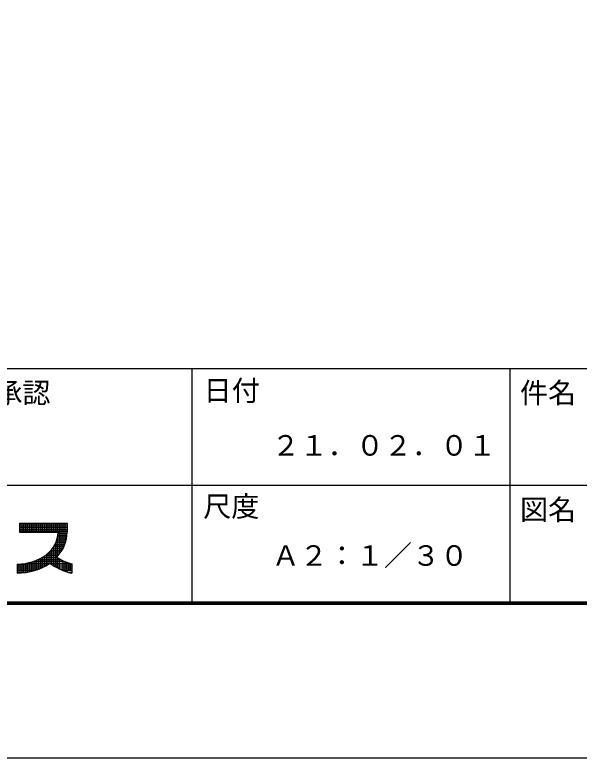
# Model space of a CAD drawing. Units: millimetres, scale not verified. Extents: x -23334 to 8910, y -6308 to 6308.
# Drawn here: x 2311 to 4121, y -6308 to -3922 of the extents above; entities that cross this region are included whole.
import ezdxf
from ezdxf.enums import TextEntityAlignment as Align

# ---------------------------------------------------------------- set-up
doc = ezdxf.new("R2010")
doc.units = ezdxf.units.MM
doc.header["$LTSCALE"] = 30
doc.layers.add('1-B_図面枠', color=7, linetype='Continuous', lineweight=25)
doc.layers.add('1-C_Axis_waku', color=7, linetype='Continuous', lineweight=25)
doc.styles.add('ＭＳ ゴシック', font='')
doc.styles.get('ＭＳ ゴシック').set_extended_font_data('MS Gothic')

msp = doc.modelspace()

# ---------------------------------------------------------------- linework, layer by layer
at = {"layer": '1-B_図面枠'}
msp.add_lwpolyline([(-8910, -6307.5), (-8910, 6307.5), (8910, 6307.5), (8910, -6307.5)], close=True, dxfattribs=at)
at = {"layer": '1-C_Axis_waku'}
for p, q in [((-7770, -5056.5), (8400, -5056.5)), ((2879.99, -5806.5), (2879.99, -5056.5)), ((3900, -5806.5), (3900, -5056.5)), ((239.99, -5431.5), (8399.99, -5431.5)), ((2325.59, -5553.32), (2325.59, -5582.48)), ((2325.59, -5555.58), (2478.68, -5555.58)), ((2327.97, -5582.48), (2327.97, -5553.32)), ((2333.98, -5582.48), (2333.98, -5553.32)), ((2339.98, -5582.48), (2339.98, -5553.32)), ((2345.98, -5582.48), (2345.98, -5553.32)), ((2351.98, -5582.48), (2351.98, -5553.32)), ((2357.98, -5582.48), (2357.98, -5553.32)), ((2363.98, -5582.48), (2363.98, -5553.32)), ((2369.98, -5582.48), (2369.98, -5553.32)), ((2375.98, -5582.48), (2375.98, -5553.32)), ((2381.98, -5582.48), (2381.98, -5553.32)), ((2387.98, -5582.48), (2387.98, -5553.32)), ((2393.98, -5582.48), (2393.98, -5553.32)), ((2399.98, -5582.48), (2399.98, -5553.32)), ((2405.98, -5582.48), (2405.98, -5553.32)), ((2411.98, -5582.48), (2411.98, -5553.32)), ((2417.98, -5582.48), (2417.98, -5553.32)), ((2423.98, -5582.48), (2423.98, -5553.32)), ((2429.99, -5582.48), (2429.99, -5553.32)), ((2435.99, -5582.48), (2435.99, -5553.32)), ((2441.99, -5582.48), (2441.99, -5553.32)), ((2447.99, -5582.48), (2447.99, -5553.32)), ((2453.99, -5652.43), (2453.99, -5553.32)), ((2459.99, -5643.95), (2459.99, -5553.32)), ((2465.99, -5633.63), (2465.99, -5553.32)), ((2471.99, -5619.98), (2471.99, -5553.32)), ((2325.59, -5561.58), (2478.68, -5561.58)), ((2325.59, -5567.58), (2478.68, -5567.58)), ((2325.59, -5573.58), (2478.68, -5573.58)), ((2325.59, -5579.58), (2478.64, -5579.58)), ((2325.59, -5582.48), (2449.52, -5582.48)), ((2446.68, -5603.58), (2476.59, -5603.58)), ((2447.99, -5697.36), (2447.99, -5598.03)), ((2448.07, -5597.58), (2477.61, -5597.58)), ((2449, -5591.58), (2478.29, -5591.58)), ((2449.46, -5585.58), (2478.64, -5585.58)), ((2435.99, -5690.41), (2435.99, -5627.62)), ((2436.01, -5627.58), (2468.91, -5627.58)), ((2439.51, -5621.58), (2471.39, -5621.58)), ((2441.99, -5694.05), (2441.99, -5616.56)), ((2442.42, -5615.58), (2473.49, -5615.58)), ((2444.81, -5609.58), (2475.22, -5609.58)), ((2414.86, -5651.58), (2454.63, -5651.58)), ((2417.98, -5685.26), (2417.98, -5648.84)), ((2421.43, -5645.58), (2458.91, -5645.58)), ((2423.98, -5681.94), (2423.98, -5642.97)), ((2427.05, -5639.58), (2462.7, -5639.58)), ((2429.99, -5686.39), (2429.99, -5636.05)), ((2431.88, -5633.58), (2466.02, -5633.58)), ((2369.98, -5706.69), (2369.98, -5676.28)), ((2372.03, -5675.58), (2469.6, -5675.58)), ((2375.98, -5704.91), (2375.98, -5674.14)), ((2381.98, -5702.9), (2381.98, -5671.7)), ((2386.67, -5669.58), (2457.63, -5669.58)), ((2387.98, -5700.65), (2387.98, -5668.95)), ((2393.98, -5698.16), (2393.98, -5665.84)), ((2397.94, -5663.58), (2447.96, -5663.58)), ((2399.98, -5695.39), (2399.98, -5662.34)), ((2405.98, -5692.34), (2405.98, -5658.4)), ((2407.14, -5657.58), (2449.81, -5657.58)), ((2411.98, -5688.97), (2411.98, -5653.93)), ((2453.99, -5700.36), (2453.99, -5667.46)), ((2465.99, -5705.58), (2465.99, -5673.92)), ((2471.99, -5705.58), (2471.99, -5676.61)), ((2318.3, -5684.53), (2318.3, -5713.68)), ((2318.3, -5687.58), (2414.3, -5687.58)), ((2318.3, -5693.58), (2403.61, -5693.58)), ((2318.3, -5699.58), (2390.64, -5699.58)), ((2321.97, -5713.65), (2321.97, -5684.49)), ((2327.97, -5713.45), (2327.97, -5684.25)), ((2333.98, -5713.06), (2333.98, -5683.8)), ((2339.98, -5712.48), (2339.98, -5683.13)), ((2345.98, -5711.72), (2345.98, -5682.23)), ((2349.61, -5681.58), (2485.55, -5681.58)), ((2351.98, -5710.76), (2351.98, -5681.11)), ((2357.98, -5709.61), (2357.98, -5679.75)), ((2363.98, -5708.25), (2363.98, -5678.14)), ((2431.71, -5687.58), (2493.26, -5687.58)), ((2441.17, -5693.58), (2493.26, -5693.58)), ((2452.37, -5699.58), (2493.26, -5699.58)), ((2477.99, -5705.58), (2477.99, -5678.99)), ((2483.99, -5705.58), (2483.99, -5681.08)), ((2489.99, -5705.58), (2489.99, -5682.9)), ((2493.26, -5683.78), (2493.26, -5713.7)), ((2318.3, -5705.58), (2373.79, -5705.58)), ((2318.3, -5711.58), (2346.91, -5711.58)), ((2466.14, -5705.58), (2493.26, -5705.58)), ((2484.55, -5711.58), (2493.26, -5711.58)), ((8408.4, -5814.9), (-7778.4, -5814.9)), ((8407.8, -5814.3), (-7777.8, -5814.3)), ((8407.2, -5813.7), (-7777.2, -5813.7)), ((8406.6, -5813.1), (-7776.6, -5813.1)), ((8406, -5812.5), (-7776, -5812.5)), ((8405.4, -5811.9), (-7775.4, -5811.9)), ((8404.8, -5811.3), (-7774.8, -5811.3)), ((8404.2, -5810.7), (-7774.2, -5810.7)), ((8403.6, -5810.1), (-7773.6, -5810.1)), ((8403, -5809.5), (-7773, -5809.5)), ((8402.4, -5808.9), (-7772.4, -5808.9)), ((8401.8, -5808.3), (-7771.8, -5808.3)), ((8401.2, -5807.7), (-7771.2, -5807.7)), ((8400.6, -5807.1), (-7770.6, -5807.1)), ((-7770, -5806.5), (8400, -5806.5))]:
    msp.add_line(p, q, dxfattribs=at)
msp.add_lwpolyline([(2325.59, -5553.32), (2478.68, -5553.32), (2478.68, -5582.48)], dxfattribs=at)
for centre, major_axis, ratio, start_param, end_param in [((2318.3, -5582.48), (131.22, 0), 0.7777, 4.712389, 6.2831853), ((2318.3, -5582.48), (160.38, 0), 0.8181, 5.6313905, 6.2831853), ((2534.57, -5586.92), (-131.22, 0), 0.7777, 0.827744, 1.2504796), ((2318.3, -5582.48), (160.38, 0), 0.8181, 4.712389, 5.4275455), ((2534.57, -5586.92), (-160.38, 0), 0.8181, 0.8054432, 1.3102396)]:
    msp.add_ellipse(centre, major_axis=major_axis, ratio=ratio, start_param=start_param, end_param=end_param, dxfattribs=at)

# ---------------------------------------------------------------- texts
at = {"layer": '1-C_Axis_waku', "style": 'ＭＳ ゴシック'}
for s, p in [('承認', (2245.21, -5187.88)), ('日付', (2916.79, -5180.44)), ('件名', (3931.47, -5187.88)), ('２１．０２．０１', (3134.99, -5356.5)), ('尺度', (2915.31, -5552.35)), ('図名', (3931.47, -5562.88)), ('Ａ２：１／３０', (3134.99, -5710.05))]:
    msp.add_text(s, height=65.98, dxfattribs=at).set_placement(p, align=Align.BOTTOM_LEFT)

doc.saveas('drawing.dxf')
